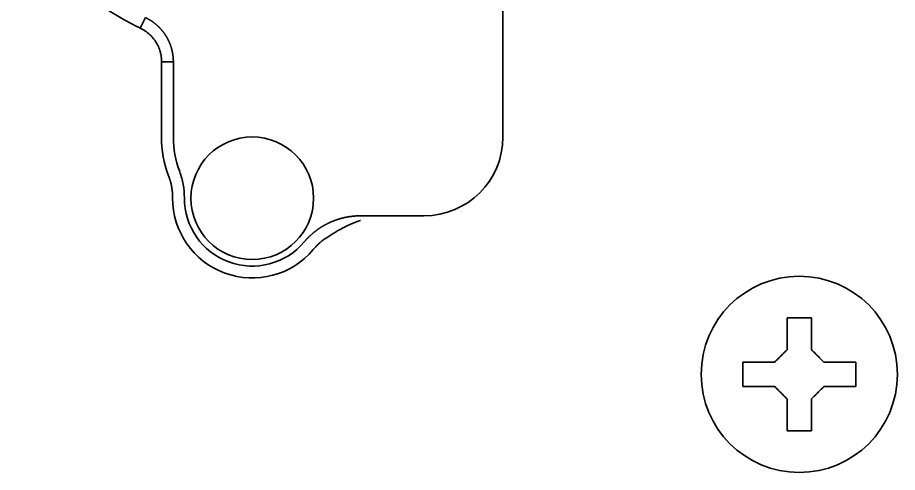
# Model space of a CAD drawing. Header units: inches. Extents: x 786 to 5593, y 691 to 5024.
# Drawn here: x 3420.17 to 3456.04, y 3877.59 to 3896.14 of the extents above; entities that cross this region are included whole.
import ezdxf

# ---------------------------------------------------------------- set-up
doc = ezdxf.new("R2010")
doc.units = ezdxf.units.IN
doc.layers.add('1', color=7, linetype='Continuous', true_color=0xffffff)

msp = doc.modelspace()

# ---------------------------------------------------------------- linework, layer by layer
at = {"layer": '1', "color": 7, "linetype": 'Continuous', "lineweight": 35}
for p, q in [((3439.957, 3891.276), (3439.957, 3905.276)), ((3426.04, 3891.276), (3426.04, 3894.34)), ((3426.522, 3894.34), (3426.522, 3891.276)), ((3434.149, 3888.059), (3436.74, 3888.059)), ((3449.74, 3881.594), (3449.74, 3882.094)), ((3454.34, 3882.094), (3454.34, 3881.594)), ((3449.74, 3881.094), (3449.74, 3881.594)), ((3454.34, 3881.594), (3454.34, 3881.094))]:
    msp.add_line(p, q, dxfattribs=at)
for centre, radius in [((3429.74, 3888.776), 2.5), ((3452.04, 3881.594), 4)]:
    msp.add_circle(centre, radius, dxfattribs=at)
for centre, radius, start, end in [((3429.74, 3905.276), 10.6, 205.5003, 244.4997), ((3430.54, 3891.276), 4.5, 180, 200.6344), ((3430.54, 3891.276), 4.017, 180, 200.6344), ((3436.74, 3891.276), 3.217, 270, 0), ((3429.74, 3888.776), 3.25, 179.7251, 319.876), ((3429.74, 3888.776), 2.767, 179.7251, 319.876)]:
    msp.add_arc(centre, radius, start, end, dxfattribs=at)
for points, degree in [([(3425.176, 3895.709), (3425.246, 3895.854), (3425.315, 3895.999), (3425.384, 3896.144)], 3), ([(3426.04, 3894.34), (3426.043, 3894.778), (3425.575, 3895.522), (3425.176, 3895.709)], 2), ([(3426.04, 3894.34), (3426.522, 3894.34)], 1), ([(3426.49, 3888.792), (3426.493, 3889.256), (3426.329, 3889.69)], 2), ([(3432.746, 3887.152), (3432.455, 3886.956), (3432.225, 3886.682)], 2), ([(3451.54, 3882.594), (3451.54, 3882.648), (3451.54, 3882.756), (3451.54, 3882.918), (3451.54, 3883.077), (3451.54, 3883.232), (3451.54, 3883.384), (3451.54, 3883.54), (3451.54, 3883.707), (3451.54, 3883.83), (3451.54, 3883.894)], 3), ([(3451.54, 3883.894), (3451.707, 3883.894), (3452.04, 3883.894), (3452.373, 3883.894), (3452.54, 3883.894)], 3), ([(3451.04, 3882.094), (3451.064, 3882.118), (3451.111, 3882.165), (3451.182, 3882.237), (3451.254, 3882.308), (3451.325, 3882.379), (3451.397, 3882.451), (3451.468, 3882.522), (3451.516, 3882.57), (3451.54, 3882.594)], 3), ([(3452.54, 3882.594), (3452.566, 3882.568), (3452.617, 3882.517), (3452.691, 3882.443), (3452.763, 3882.371), (3452.833, 3882.301), (3452.902, 3882.232), (3452.971, 3882.163), (3453.017, 3882.117), (3453.04, 3882.094)], 3), ([(3453.04, 3882.094), (3453.094, 3882.094), (3453.202, 3882.094), (3453.364, 3882.094), (3453.523, 3882.094), (3453.678, 3882.094), (3453.83, 3882.094), (3453.986, 3882.094), (3454.153, 3882.094), (3454.276, 3882.094), (3454.34, 3882.094)], 3), ([(3451.04, 3881.094), (3450.986, 3881.094), (3450.877, 3881.094), (3450.716, 3881.094), (3450.557, 3881.094), (3450.402, 3881.094), (3450.25, 3881.094), (3450.093, 3881.094), (3449.927, 3881.094), (3449.804, 3881.094), (3449.74, 3881.094)], 3), ([(3451.54, 3880.594), (3451.514, 3880.62), (3451.463, 3880.671), (3451.389, 3880.745), (3451.317, 3880.817), (3451.247, 3880.887), (3451.178, 3880.956), (3451.109, 3881.025), (3451.063, 3881.071), (3451.04, 3881.094)], 3), ([(3453.04, 3881.094), (3453.016, 3881.07), (3452.969, 3881.023), (3452.897, 3880.951), (3452.826, 3880.88), (3452.754, 3880.808), (3452.683, 3880.737), (3452.611, 3880.666), (3452.564, 3880.618), (3452.54, 3880.594)], 3), ([(3452.54, 3880.594), (3452.54, 3880.54), (3452.54, 3880.432), (3452.54, 3880.27), (3452.54, 3880.111), (3452.54, 3879.956), (3452.54, 3879.804), (3452.54, 3879.647), (3452.54, 3879.481), (3452.54, 3879.358), (3452.54, 3879.294)], 3), ([(3452.54, 3879.294), (3452.373, 3879.294), (3452.04, 3879.294), (3451.707, 3879.294), (3451.54, 3879.294)], 3)]:
    msp.add_open_spline(points, degree=degree, dxfattribs=at)
for points, knots in [([(3425.384, 3896.144), (3425.391, 3896.141), (3425.405, 3896.134), (3425.426, 3896.124), (3425.447, 3896.113), (3425.468, 3896.102), (3425.488, 3896.091), (3425.509, 3896.079), (3425.529, 3896.068), (3425.549, 3896.056), (3425.569, 3896.044), (3425.589, 3896.031), (3425.609, 3896.019), (3425.629, 3896.006), (3425.648, 3895.993), (3425.667, 3895.979), (3425.687, 3895.966), (3425.706, 3895.952), (3425.724, 3895.938), (3425.743, 3895.924), (3425.762, 3895.91), (3425.78, 3895.895), (3425.798, 3895.88), (3425.816, 3895.865), (3425.834, 3895.85), (3425.851, 3895.834), (3425.869, 3895.819), (3425.886, 3895.803), (3425.903, 3895.787), (3425.92, 3895.771), (3425.937, 3895.754), (3425.953, 3895.737), (3425.969, 3895.721), (3425.985, 3895.703), (3426.001, 3895.686), (3426.017, 3895.669), (3426.033, 3895.651), (3426.048, 3895.633), (3426.063, 3895.615), (3426.078, 3895.597), (3426.092, 3895.579), (3426.107, 3895.561), (3426.121, 3895.542), (3426.135, 3895.523), (3426.149, 3895.504), (3426.162, 3895.485), (3426.176, 3895.466), (3426.189, 3895.446), (3426.201, 3895.427), (3426.214, 3895.407), (3426.226, 3895.387), (3426.239, 3895.367), (3426.251, 3895.347), (3426.262, 3895.326), (3426.274, 3895.306), (3426.285, 3895.285), (3426.296, 3895.265), (3426.307, 3895.244), (3426.317, 3895.223), (3426.327, 3895.202), (3426.337, 3895.181), (3426.347, 3895.159), (3426.356, 3895.138), (3426.366, 3895.116), (3426.375, 3895.095), (3426.383, 3895.073), (3426.392, 3895.051), (3426.4, 3895.029), (3426.408, 3895.007), (3426.416, 3894.985), (3426.423, 3894.963), (3426.43, 3894.94), (3426.437, 3894.918), (3426.444, 3894.895), (3426.45, 3894.873), (3426.456, 3894.85), (3426.462, 3894.828), (3426.468, 3894.805), (3426.473, 3894.782), (3426.478, 3894.759), (3426.483, 3894.736), (3426.487, 3894.713), (3426.492, 3894.69), (3426.496, 3894.667), (3426.499, 3894.644), (3426.503, 3894.621), (3426.506, 3894.597), (3426.509, 3894.574), (3426.511, 3894.551), (3426.514, 3894.528), (3426.516, 3894.504), (3426.517, 3894.481), (3426.519, 3894.457), (3426.52, 3894.434), (3426.521, 3894.411), (3426.522, 3894.387), (3426.522, 3894.364), (3426.522, 3894.348), (3426.522, 3894.34)], [0, 0, 0, 0, 0.010418, 0.020835, 0.031252, 0.04167, 0.052087, 0.062504, 0.072921, 0.083338, 0.093755, 0.104172, 0.114589, 0.125006, 0.135423, 0.145839, 0.156256, 0.166673, 0.177089, 0.187506, 0.197922, 0.208339, 0.218755, 0.229171, 0.239588, 0.250004, 0.26042, 0.270837, 0.281253, 0.291669, 0.302085, 0.312501, 0.322917, 0.333334, 0.34375, 0.354166, 0.364582, 0.374998, 0.385414, 0.39583, 0.406246, 0.416662, 0.427078, 0.437494, 0.44791, 0.458326, 0.468742, 0.479158, 0.489574, 0.49999, 0.510406, 0.520822, 0.531238, 0.541654, 0.55207, 0.562486, 0.572902, 0.583319, 0.593735, 0.604151, 0.614567, 0.624983, 0.6354, 0.645816, 0.656232, 0.666649, 0.677065, 0.687481, 0.697898, 0.708314, 0.718731, 0.729148, 0.739564, 0.749981, 0.760398, 0.770814, 0.781231, 0.791648, 0.802065, 0.812482, 0.822899, 0.833316, 0.843733, 0.854151, 0.864568, 0.874985, 0.885403, 0.89582, 0.906238, 0.916656, 0.927073, 0.937491, 0.947909, 0.958327, 0.968745, 0.979163, 0.989582, 1, 1, 1, 1]), ([(3426.78, 3889.86), (3426.844, 3889.69), (3426.893, 3889.513), (3426.957, 3889.154), (3426.973, 3888.972), (3426.972, 3888.789)], [0, 0, 0, 0, 0.5, 0.5, 1, 1, 1, 1]), ([(3431.856, 3886.993), (3431.862, 3887), (3431.874, 3887.013), (3431.891, 3887.034), (3431.909, 3887.054), (3431.928, 3887.075), (3431.946, 3887.095), (3431.964, 3887.115), (3431.983, 3887.134), (3432.002, 3887.154), (3432.021, 3887.173), (3432.04, 3887.192), (3432.06, 3887.211), (3432.079, 3887.23), (3432.099, 3887.249), (3432.119, 3887.267), (3432.139, 3887.286), (3432.159, 3887.304), (3432.18, 3887.322), (3432.2, 3887.34), (3432.221, 3887.357), (3432.242, 3887.375), (3432.263, 3887.392), (3432.284, 3887.409), (3432.306, 3887.426), (3432.327, 3887.442), (3432.349, 3887.459), (3432.371, 3887.475), (3432.393, 3887.491), (3432.415, 3887.507), (3432.437, 3887.522), (3432.459, 3887.538), (3432.482, 3887.553), (3432.505, 3887.568), (3432.527, 3887.583), (3432.55, 3887.597), (3432.573, 3887.612), (3432.597, 3887.626), (3432.62, 3887.64), (3432.643, 3887.654), (3432.667, 3887.667), (3432.691, 3887.68), (3432.714, 3887.694), (3432.738, 3887.706), (3432.762, 3887.719), (3432.787, 3887.732), (3432.811, 3887.744), (3432.835, 3887.756), (3432.86, 3887.768), (3432.884, 3887.779), (3432.909, 3887.791), (3432.934, 3887.802), (3432.959, 3887.813), (3432.984, 3887.823), (3433.009, 3887.834), (3433.034, 3887.844), (3433.059, 3887.854), (3433.085, 3887.864), (3433.11, 3887.873), (3433.136, 3887.883), (3433.161, 3887.892), (3433.187, 3887.9), (3433.213, 3887.909), (3433.239, 3887.917), (3433.265, 3887.926), (3433.291, 3887.933), (3433.317, 3887.941), (3433.343, 3887.949), (3433.369, 3887.956), (3433.395, 3887.963), (3433.422, 3887.969), (3433.448, 3887.976), (3433.475, 3887.982), (3433.501, 3887.988), (3433.528, 3887.994), (3433.554, 3887.999), (3433.581, 3888.005), (3433.608, 3888.01), (3433.634, 3888.014), (3433.661, 3888.019), (3433.688, 3888.023), (3433.715, 3888.027), (3433.742, 3888.031), (3433.769, 3888.035), (3433.796, 3888.038), (3433.823, 3888.041), (3433.85, 3888.044), (3433.877, 3888.046), (3433.904, 3888.049), (3433.931, 3888.051), (3433.958, 3888.053), (3433.985, 3888.054), (3434.013, 3888.056), (3434.04, 3888.057), (3434.067, 3888.058), (3434.094, 3888.058), (3434.121, 3888.059), (3434.139, 3888.059), (3434.149, 3888.059)], [0, 0, 0, 0, 0.010416, 0.020832, 0.031248, 0.041665, 0.052081, 0.062497, 0.072913, 0.083329, 0.093746, 0.104162, 0.114578, 0.124994, 0.13541, 0.145827, 0.156243, 0.166659, 0.177075, 0.187491, 0.197908, 0.208324, 0.21874, 0.229156, 0.239573, 0.249989, 0.260405, 0.270822, 0.281238, 0.291654, 0.302071, 0.312487, 0.322903, 0.33332, 0.343736, 0.354152, 0.364569, 0.374985, 0.385401, 0.395818, 0.406234, 0.416651, 0.427067, 0.437484, 0.4479, 0.458317, 0.468733, 0.47915, 0.489566, 0.499983, 0.510399, 0.520816, 0.531233, 0.541649, 0.552066, 0.562482, 0.572899, 0.583316, 0.593733, 0.604149, 0.614566, 0.624983, 0.635399, 0.645816, 0.656233, 0.66665, 0.677067, 0.687484, 0.697901, 0.708317, 0.718734, 0.729151, 0.739568, 0.749985, 0.760402, 0.770819, 0.781236, 0.791653, 0.802071, 0.812488, 0.822905, 0.833322, 0.843739, 0.854156, 0.864574, 0.874991, 0.885408, 0.895825, 0.906243, 0.91666, 0.927078, 0.937495, 0.947912, 0.95833, 0.968747, 0.979165, 0.989582, 1, 1, 1, 1]), ([(3432.747, 3887.151), (3432.803, 3887.189), (3432.859, 3887.226), (3432.972, 3887.298), (3433.028, 3887.333), (3433.143, 3887.402), (3433.2, 3887.436), (3433.316, 3887.501), (3433.432, 3887.565), (3433.549, 3887.624), (3433.667, 3887.68), (3433.726, 3887.707), (3433.845, 3887.758), (3433.904, 3887.783), (3433.994, 3887.817), (3434.024, 3887.828), (3434.07, 3887.845), (3434.085, 3887.85), (3434.107, 3887.858), (3434.115, 3887.861), (3434.124, 3887.864), (3434.127, 3887.865), (3434.13, 3887.866), (3434.132, 3887.867), (3434.133, 3887.867), (3434.137, 3887.869), (3434.141, 3887.87), (3434.145, 3887.871)], [0, 0, 0, 0, 0.125, 0.125, 0.25, 0.25, 0.375, 0.375, 0.5, 0.625, 0.625, 0.75, 0.75, 0.875, 0.875, 0.9375, 0.9375, 0.96875, 0.96875, 0.984375, 0.984375, 0.988281, 0.990234, 0.990234, 0.992187, 0.992187, 1, 1, 1, 1]), ([(3452.54, 3883.894), (3452.54, 3883.691), (3452.54, 3883.481), (3452.54, 3883.156), (3452.54, 3883.046), (3452.54, 3882.823), (3452.54, 3882.709), (3452.54, 3882.594)], [0, 0, 0, 0, 0.5, 0.5, 0.75, 0.75, 1, 1, 1, 1]), ([(3449.74, 3882.094), (3449.943, 3882.094), (3450.153, 3882.094), (3450.477, 3882.094), (3450.587, 3882.094), (3450.811, 3882.094), (3450.925, 3882.094), (3451.04, 3882.094)], [0, 0, 0, 0, 0.5, 0.5, 0.75, 0.75, 1, 1, 1, 1]), ([(3454.34, 3881.094), (3454.137, 3881.094), (3453.927, 3881.094), (3453.602, 3881.094), (3453.492, 3881.094), (3453.269, 3881.094), (3453.155, 3881.094), (3453.04, 3881.094)], [0, 0, 0, 0, 0.5, 0.5, 0.75, 0.75, 1, 1, 1, 1]), ([(3451.54, 3879.294), (3451.54, 3879.497), (3451.54, 3879.707), (3451.54, 3880.032), (3451.54, 3880.142), (3451.54, 3880.365), (3451.54, 3880.479), (3451.54, 3880.594)], [0, 0, 0, 0, 0.5, 0.5, 0.75, 0.75, 1, 1, 1, 1])]:
    msp.add_open_spline(points, degree=3, knots=knots, dxfattribs=at)

doc.saveas('drawing.dxf')
